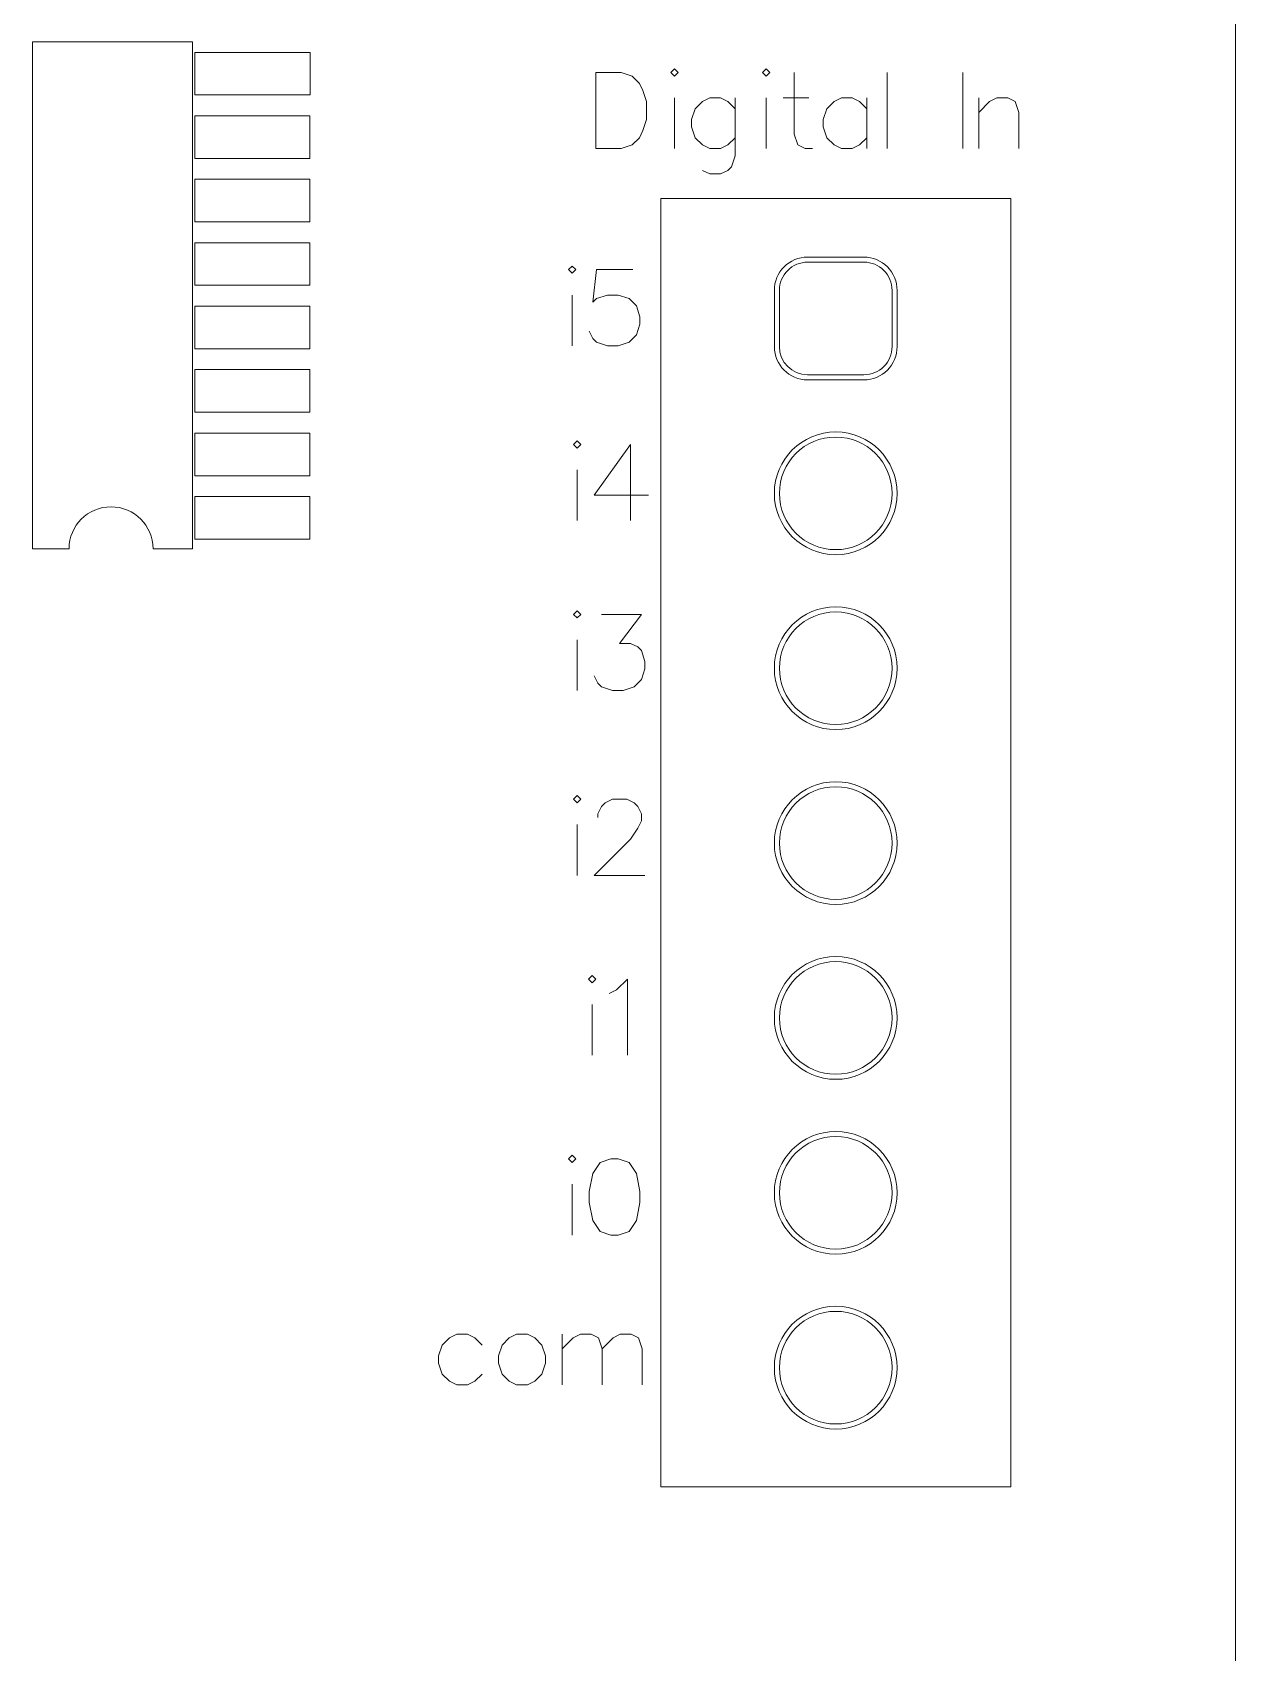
# Model space of a CAD drawing. Header units: millimetres. Extents: x -105 to 95, y -39 to 71.
# Drawn here: x 71.2 to 95.27, y -2.38 to 30.05 of the extents above; entities that cross this region are included whole.
import ezdxf

# ---------------------------------------------------------------- set-up
doc = ezdxf.new("R2010")
doc.units = ezdxf.units.MM
doc.header["$MEASUREMENT"] = 0
for name, color, linetype in [('KeepOutLayer', 7, 'Continuous'), ('MultiLayer', 7, 'Continuous'), ('TopOverlay', 7, 'Continuous')]:
    doc.layers.add(name, color=color, linetype=linetype)

msp = doc.modelspace()

# ---------------------------------------------------------------- linework, layer by layer
at = {"layer": 'KeepOutLayer', "lineweight": 9}
msp.add_open_spline([(95.2741, -39.4797), (95.2741, -39.4797), (95.2741, 70.5203), (95.2741, 70.5203)], degree=3, dxfattribs=at)
at = {"layer": 'MultiLayer', "lineweight": 9}
for points in [[(71.2009, 29.8608), (71.2009, 29.8608), (74.4009, 29.8608), (74.4009, 29.8608)], [(71.2009, 19.7103), (71.2009, 19.7103), (71.2009, 29.8608), (71.2009, 29.8608)], [(74.4009, 19.7108), (74.4009, 19.7108), (74.4009, 29.8608), (74.4009, 29.8608)], [(76.7557, 29.6469), (76.7557, 29.6469), (74.4525, 29.6469), (74.4525, 29.6469)], [(74.4525, 29.6469), (74.4525, 29.6469), (74.4525, 28.7937), (74.4525, 28.7937)], [(76.7557, 28.7937), (76.7557, 28.7937), (76.7557, 29.6469), (76.7557, 29.6469)], [(74.4525, 28.7937), (74.4525, 28.7937), (76.7557, 28.7937), (76.7557, 28.7937)], [(76.7525, 28.3774), (76.7525, 28.3774), (74.4493, 28.3774), (74.4493, 28.3774)], [(74.4493, 28.3774), (74.4493, 28.3774), (74.4493, 27.5242), (74.4493, 27.5242)], [(76.7525, 27.5242), (76.7525, 27.5242), (76.7525, 28.3774), (76.7525, 28.3774)], [(74.4493, 27.5242), (74.4493, 27.5242), (76.7525, 27.5242), (76.7525, 27.5242)], [(76.7525, 27.1074), (76.7525, 27.1074), (74.4493, 27.1074), (74.4493, 27.1074)], [(74.4493, 27.1074), (74.4493, 27.1074), (74.4493, 26.2542), (74.4493, 26.2542)], [(76.7525, 26.2542), (76.7525, 26.2542), (76.7525, 27.1074), (76.7525, 27.1074)], [(83.7741, 0.9323), (83.7741, 0.9323), (83.7741, 26.7203), (83.7741, 26.7203)], [(83.7741, 26.7203), (83.7741, 26.7203), (90.7741, 26.7203), (90.7741, 26.7203)], [(90.7741, 0.9323), (90.7741, 0.9323), (90.7741, 26.7203), (90.7741, 26.7203)], [(74.4493, 26.2542), (74.4493, 26.2542), (76.7525, 26.2542), (76.7525, 26.2542)], [(76.7525, 25.8374), (76.7525, 25.8374), (74.4493, 25.8374), (74.4493, 25.8374)], [(74.4493, 25.8374), (74.4493, 25.8374), (74.4493, 24.9842), (74.4493, 24.9842)], [(76.7525, 24.9842), (76.7525, 24.9842), (76.7525, 25.8374), (76.7525, 25.8374)], [(87.8376, 25.5489), (87.8376, 25.5489), (86.7106, 25.5489), (86.7106, 25.5489)], [(87.8376, 25.4473), (87.8376, 25.4473), (86.7106, 25.4473), (86.7106, 25.4473)], [(74.4493, 24.9842), (74.4493, 24.9842), (76.7525, 24.9842), (76.7525, 24.9842)], [(86.0455, 24.8838), (86.0455, 24.8838), (86.0455, 23.7568), (86.0455, 23.7568)], [(86.1471, 24.8838), (86.1471, 24.8838), (86.1471, 23.7568), (86.1471, 23.7568)], [(88.4011, 23.7568), (88.4011, 23.7568), (88.4011, 24.8838), (88.4011, 24.8838)], [(88.5027, 23.7568), (88.5027, 23.7568), (88.5027, 24.8838), (88.5027, 24.8838)], [(76.7525, 24.5674), (76.7525, 24.5674), (74.4493, 24.5674), (74.4493, 24.5674)], [(74.4493, 24.5674), (74.4493, 24.5674), (74.4493, 23.7142), (74.4493, 23.7142)], [(76.7525, 23.7142), (76.7525, 23.7142), (76.7525, 24.5674), (76.7525, 24.5674)], [(74.4493, 23.7142), (74.4493, 23.7142), (76.7525, 23.7142), (76.7525, 23.7142)], [(86.0455, 23.7568), (86.0455, 23.3895), (86.3433, 23.0917), (86.7106, 23.0917)], [(86.1471, 23.7568), (86.1471, 23.4456), (86.3994, 23.1933), (86.7106, 23.1933)], [(76.7525, 23.2974), (76.7525, 23.2974), (74.4493, 23.2974), (74.4493, 23.2974)], [(74.4493, 23.2974), (74.4493, 23.2974), (74.4493, 22.4442), (74.4493, 22.4442)], [(76.7525, 22.4442), (76.7525, 22.4442), (76.7525, 23.2974), (76.7525, 23.2974)], [(86.7106, 23.1933), (86.7106, 23.1933), (87.8376, 23.1933), (87.8376, 23.1933)], [(86.7106, 23.0917), (86.7106, 23.0917), (87.8376, 23.0917), (87.8376, 23.0917)], [(74.4493, 22.4442), (74.4493, 22.4442), (76.7525, 22.4442), (76.7525, 22.4442)], [(76.7525, 22.0274), (76.7525, 22.0274), (74.4493, 22.0274), (74.4493, 22.0274)], [(74.4493, 22.0274), (74.4493, 22.0274), (74.4493, 21.1742), (74.4493, 21.1742)], [(76.7525, 21.1742), (76.7525, 21.1742), (76.7525, 22.0274), (76.7525, 22.0274)], [(74.4493, 21.1742), (74.4493, 21.1742), (76.7525, 21.1742), (76.7525, 21.1742)], [(76.7525, 20.7574), (76.7525, 20.7574), (74.4493, 20.7574), (74.4493, 20.7574)], [(74.4493, 20.7574), (74.4493, 20.7574), (74.4493, 19.9042), (74.4493, 19.9042)], [(76.7525, 19.9042), (76.7525, 19.9042), (76.7525, 20.7574), (76.7525, 20.7574)], [(74.4493, 19.9042), (74.4493, 19.9042), (76.7525, 19.9042), (76.7525, 19.9042)], [(71.2009, 19.7103), (71.2009, 19.7103), (71.9331, 19.7103), (71.9331, 19.7103)], [(73.6137, 19.7108), (73.6137, 19.7108), (74.4009, 19.7108), (74.4009, 19.7108)], [(83.7741, 0.9323), (83.7741, 0.9323), (90.7741, 0.9323), (90.7741, 0.9323)]]:
    msp.add_open_spline(points, degree=3, dxfattribs=at)
for points, knots in [([(86.7106, 25.5489), (86.5342, 25.5489), (86.365, 25.4788), (86.2403, 25.3541), (86.2403, 25.3541), (86.1156, 25.2294), (86.0455, 25.0602), (86.0455, 24.8838)], [0, 0, 0, 0, 0.3333333, 0.3333333, 0.3333333, 0.3333333, 1, 1, 1, 1]), ([(86.7106, 25.4473), (86.5612, 25.4473), (86.4178, 25.3879), (86.3122, 25.2823), (86.3122, 25.2823), (86.2065, 25.1766), (86.1471, 25.0332), (86.1471, 24.8838)], [0, 0, 0, 0, 0.3333333, 0.3333333, 0.3333333, 0.3333333, 1, 1, 1, 1]), ([(88.5027, 24.8838), (88.5027, 25.0602), (88.4326, 25.2294), (88.3079, 25.3541), (88.3079, 25.3541), (88.1832, 25.4788), (88.014, 25.5489), (87.8376, 25.5489)], [0, 0, 0, 0, 0.3333333, 0.3333333, 0.3333333, 0.3333333, 1, 1, 1, 1]), ([(88.4011, 24.8838), (88.4011, 25.0332), (88.3417, 25.1766), (88.2361, 25.2823), (88.2361, 25.2823), (88.1304, 25.3879), (87.9871, 25.4473), (87.8376, 25.4473)], [0, 0, 0, 0, 0.3333333, 0.3333333, 0.3333333, 0.3333333, 1, 1, 1, 1]), ([(87.8376, 23.0917), (88.014, 23.0917), (88.1832, 23.1618), (88.3079, 23.2865), (88.3079, 23.2865), (88.4326, 23.4112), (88.5027, 23.5804), (88.5027, 23.7568)], [0, 0, 0, 0, 0.3333333, 0.3333333, 0.3333333, 0.3333333, 1, 1, 1, 1]), ([(87.8376, 23.1933), (87.9871, 23.1933), (88.1304, 23.2527), (88.2361, 23.3583), (88.2361, 23.3583), (88.3417, 23.464), (88.4011, 23.6073), (88.4011, 23.7568)], [0, 0, 0, 0, 0.3333333, 0.3333333, 0.3333333, 0.3333333, 1, 1, 1, 1]), ([(87.2741, 19.5917), (87.9527, 19.5917), (88.5027, 20.1418), (88.5027, 20.8203), (88.5027, 20.8203), (88.5027, 21.4989), (87.9527, 22.0489), (87.2741, 22.0489), (87.2741, 22.0489), (86.5956, 22.0489), (86.0455, 21.4989), (86.0455, 20.8203), (86.0455, 20.8203), (86.0455, 20.1418), (86.5956, 19.5917), (87.2741, 19.5917)], [0, 0, 0, 0, 0.2, 0.2, 0.2, 0.2, 0.4, 0.4, 0.4, 0.4, 0.6, 0.6, 0.6, 0.6, 1, 1, 1, 1]), ([(87.2741, 19.6933), (87.8965, 19.6933), (88.4011, 20.1979), (88.4011, 20.8203), (88.4011, 20.8203), (88.4011, 21.4428), (87.8965, 21.9473), (87.2741, 21.9473), (87.2741, 21.9473), (86.6517, 21.9473), (86.1471, 21.4428), (86.1471, 20.8203), (86.1471, 20.8203), (86.1471, 20.1979), (86.6517, 19.6933), (87.2741, 19.6933)], [0, 0, 0, 0, 0.2, 0.2, 0.2, 0.2, 0.4, 0.4, 0.4, 0.4, 0.6, 0.6, 0.6, 0.6, 1, 1, 1, 1]), ([(73.6137, 19.7108), (73.6137, 20.1747), (73.2376, 20.5509), (72.7736, 20.5509), (72.7736, 20.5509), (72.3097, 20.5509), (71.9336, 20.1748), (71.9336, 19.7108)], [0, 0, 0, 0, 0.3333333, 0.3333333, 0.3333333, 0.3333333, 1, 1, 1, 1]), ([(87.2741, 16.0917), (87.9527, 16.0917), (88.5027, 16.6418), (88.5027, 17.3203), (88.5027, 17.3203), (88.5027, 17.9988), (87.9527, 18.5489), (87.2741, 18.5489), (87.2741, 18.5489), (86.5956, 18.5489), (86.0455, 17.9989), (86.0455, 17.3203), (86.0455, 17.3203), (86.0455, 16.6418), (86.5956, 16.0917), (87.2741, 16.0917)], [0, 0, 0, 0, 0.2, 0.2, 0.2, 0.2, 0.4, 0.4, 0.4, 0.4, 0.6, 0.6, 0.6, 0.6, 1, 1, 1, 1]), ([(87.2741, 16.1933), (87.8965, 16.1933), (88.4011, 16.6979), (88.4011, 17.3203), (88.4011, 17.3203), (88.4011, 17.9427), (87.8965, 18.4473), (87.2741, 18.4473), (87.2741, 18.4473), (86.6517, 18.4473), (86.1471, 17.9427), (86.1471, 17.3203), (86.1471, 17.3203), (86.1471, 16.6979), (86.6517, 16.1933), (87.2741, 16.1933)], [0, 0, 0, 0, 0.2, 0.2, 0.2, 0.2, 0.4, 0.4, 0.4, 0.4, 0.6, 0.6, 0.6, 0.6, 1, 1, 1, 1]), ([(87.2741, 12.5917), (87.9527, 12.5917), (88.5027, 13.1418), (88.5027, 13.8203), (88.5027, 13.8203), (88.5027, 14.4988), (87.9527, 15.0489), (87.2741, 15.0489), (87.2741, 15.0489), (86.5956, 15.0489), (86.0455, 14.4988), (86.0455, 13.8203), (86.0455, 13.8203), (86.0455, 13.1418), (86.5956, 12.5917), (87.2741, 12.5917)], [0, 0, 0, 0, 0.2, 0.2, 0.2, 0.2, 0.4, 0.4, 0.4, 0.4, 0.6, 0.6, 0.6, 0.6, 1, 1, 1, 1]), ([(87.2741, 12.6933), (87.8965, 12.6933), (88.4011, 13.1979), (88.4011, 13.8203), (88.4011, 13.8203), (88.4011, 14.4427), (87.8965, 14.9473), (87.2741, 14.9473), (87.2741, 14.9473), (86.6517, 14.9473), (86.1471, 14.4427), (86.1471, 13.8203), (86.1471, 13.8203), (86.1471, 13.1979), (86.6517, 12.6933), (87.2741, 12.6933)], [0, 0, 0, 0, 0.2, 0.2, 0.2, 0.2, 0.4, 0.4, 0.4, 0.4, 0.6, 0.6, 0.6, 0.6, 1, 1, 1, 1]), ([(87.2741, 9.0917), (87.9527, 9.0917), (88.5027, 9.6418), (88.5027, 10.3203), (88.5027, 10.3203), (88.5027, 10.9989), (87.9527, 11.5489), (87.2741, 11.5489), (87.2741, 11.5489), (86.5956, 11.5489), (86.0455, 10.9989), (86.0455, 10.3203), (86.0455, 10.3203), (86.0455, 9.6418), (86.5956, 9.0917), (87.2741, 9.0917)], [0, 0, 0, 0, 0.2, 0.2, 0.2, 0.2, 0.4, 0.4, 0.4, 0.4, 0.6, 0.6, 0.6, 0.6, 1, 1, 1, 1]), ([(87.2741, 9.1933), (87.8965, 9.1933), (88.4011, 9.6979), (88.4011, 10.3203), (88.4011, 10.3203), (88.4011, 10.9427), (87.8965, 11.4473), (87.2741, 11.4473), (87.2741, 11.4473), (86.6517, 11.4473), (86.1471, 10.9428), (86.1471, 10.3203), (86.1471, 10.3203), (86.1471, 9.6979), (86.6517, 9.1933), (87.2741, 9.1933)], [0, 0, 0, 0, 0.2, 0.2, 0.2, 0.2, 0.4, 0.4, 0.4, 0.4, 0.6, 0.6, 0.6, 0.6, 1, 1, 1, 1]), ([(87.2741, 5.5917), (87.9527, 5.5917), (88.5027, 6.1418), (88.5027, 6.8203), (88.5027, 6.8203), (88.5027, 7.4988), (87.9527, 8.0489), (87.2741, 8.0489), (87.2741, 8.0489), (86.5956, 8.0489), (86.0455, 7.4988), (86.0455, 6.8203), (86.0455, 6.8203), (86.0455, 6.1418), (86.5956, 5.5917), (87.2741, 5.5917)], [0, 0, 0, 0, 0.2, 0.2, 0.2, 0.2, 0.4, 0.4, 0.4, 0.4, 0.6, 0.6, 0.6, 0.6, 1, 1, 1, 1]), ([(87.2741, 5.6933), (87.8965, 5.6933), (88.4011, 6.1979), (88.4011, 6.8203), (88.4011, 6.8203), (88.4011, 7.4427), (87.8965, 7.9473), (87.2741, 7.9473), (87.2741, 7.9473), (86.6517, 7.9473), (86.1471, 7.4427), (86.1471, 6.8203), (86.1471, 6.8203), (86.1471, 6.1979), (86.6517, 5.6933), (87.2741, 5.6933)], [0, 0, 0, 0, 0.2, 0.2, 0.2, 0.2, 0.4, 0.4, 0.4, 0.4, 0.6, 0.6, 0.6, 0.6, 1, 1, 1, 1]), ([(87.2741, 2.0917), (87.9527, 2.0917), (88.5027, 2.6417), (88.5027, 3.3203), (88.5027, 3.3203), (88.5027, 3.9988), (87.9527, 4.5489), (87.2741, 4.5489), (87.2741, 4.5489), (86.5956, 4.5489), (86.0455, 3.9988), (86.0455, 3.3203), (86.0455, 3.3203), (86.0455, 2.6418), (86.5956, 2.0917), (87.2741, 2.0917)], [0, 0, 0, 0, 0.2, 0.2, 0.2, 0.2, 0.4, 0.4, 0.4, 0.4, 0.6, 0.6, 0.6, 0.6, 1, 1, 1, 1]), ([(87.2741, 2.1933), (87.8965, 2.1933), (88.4011, 2.6979), (88.4011, 3.3203), (88.4011, 3.3203), (88.4011, 3.9427), (87.8965, 4.4473), (87.2741, 4.4473), (87.2741, 4.4473), (86.6517, 4.4473), (86.1471, 3.9427), (86.1471, 3.3203), (86.1471, 3.3203), (86.1471, 2.6979), (86.6517, 2.1933), (87.2741, 2.1933)], [0, 0, 0, 0, 0.2, 0.2, 0.2, 0.2, 0.4, 0.4, 0.4, 0.4, 0.6, 0.6, 0.6, 0.6, 1, 1, 1, 1])]:
    msp.add_open_spline(points, degree=3, knots=knots, dxfattribs=at)
at = {"layer": 'TopOverlay', "color": 6, "lineweight": 9}
for points in [[(82.4741, 29.244), (82.4741, 29.244), (82.4741, 27.7203), (82.4741, 27.7203)], [(82.4741, 29.244), (82.4741, 29.244), (82.982, 29.244), (82.982, 29.244)], [(82.982, 29.244), (82.982, 29.244), (83.1997, 29.1714), (83.1997, 29.1714)], [(84.0486, 29.3165), (84.0486, 29.3165), (83.976, 29.244), (83.976, 29.244)], [(83.976, 29.244), (83.976, 29.244), (84.0486, 29.1714), (84.0486, 29.1714)], [(84.1211, 29.244), (84.1211, 29.244), (84.0486, 29.3165), (84.0486, 29.3165)], [(84.0486, 29.1714), (84.0486, 29.1714), (84.1211, 29.244), (84.1211, 29.244)], [(85.8842, 29.3165), (85.8842, 29.3165), (85.8117, 29.244), (85.8117, 29.244)], [(85.8117, 29.244), (85.8117, 29.244), (85.8842, 29.1714), (85.8842, 29.1714)], [(85.9568, 29.244), (85.9568, 29.244), (85.8842, 29.3165), (85.8842, 29.3165)], [(85.8842, 29.1714), (85.8842, 29.1714), (85.9568, 29.244), (85.9568, 29.244)], [(86.4429, 29.244), (86.4429, 29.244), (86.4429, 28.0105), (86.4429, 28.0105)], [(88.3003, 29.244), (88.3003, 29.244), (88.3003, 27.7203), (88.3003, 27.7203)], [(89.8168, 29.244), (89.8168, 29.244), (89.8168, 27.7203), (89.8168, 27.7203)], [(83.1997, 29.1714), (83.1997, 29.1714), (83.3448, 29.0263), (83.3448, 29.0263)], [(83.3448, 29.0263), (83.3448, 29.0263), (83.4173, 28.8812), (83.4173, 28.8812)], [(83.4173, 28.8812), (83.4173, 28.8812), (83.4899, 28.6635), (83.4899, 28.6635)], [(83.4899, 28.6635), (83.4899, 28.6635), (83.4899, 28.3008), (83.4899, 28.3008)], [(84.0486, 28.7361), (84.0486, 28.7361), (84.0486, 27.7203), (84.0486, 27.7203)], [(84.6072, 28.6635), (84.6072, 28.6635), (84.4621, 28.5184), (84.4621, 28.5184)], [(84.7524, 28.7361), (84.7524, 28.7361), (84.6072, 28.6635), (84.6072, 28.6635)], [(84.97, 28.7361), (84.97, 28.7361), (84.7524, 28.7361), (84.7524, 28.7361)], [(85.1151, 28.6635), (85.1151, 28.6635), (84.97, 28.7361), (84.97, 28.7361)], [(85.2602, 28.5184), (85.2602, 28.5184), (85.1151, 28.6635), (85.1151, 28.6635)], [(85.2602, 28.7361), (85.2602, 28.7361), (85.2602, 27.5752), (85.2602, 27.5752)], [(85.8842, 28.7361), (85.8842, 28.7361), (85.8842, 27.7203), (85.8842, 27.7203)], [(86.2252, 28.7361), (86.2252, 28.7361), (86.7331, 28.7361), (86.7331, 28.7361)], [(87.241, 28.6635), (87.241, 28.6635), (87.0959, 28.5184), (87.0959, 28.5184)], [(87.3861, 28.7361), (87.3861, 28.7361), (87.241, 28.6635), (87.241, 28.6635)], [(87.6038, 28.7361), (87.6038, 28.7361), (87.3861, 28.7361), (87.3861, 28.7361)], [(87.7489, 28.6635), (87.7489, 28.6635), (87.6038, 28.7361), (87.6038, 28.7361)], [(87.894, 28.5184), (87.894, 28.5184), (87.7489, 28.6635), (87.7489, 28.6635)], [(87.894, 28.7361), (87.894, 28.7361), (87.894, 27.7203), (87.894, 27.7203)], [(90.136, 28.7361), (90.136, 28.7361), (90.136, 27.7203), (90.136, 27.7203)], [(90.136, 28.4459), (90.136, 28.4459), (90.3537, 28.6635), (90.3537, 28.6635)], [(90.3537, 28.6635), (90.3537, 28.6635), (90.4988, 28.7361), (90.4988, 28.7361)], [(90.4988, 28.7361), (90.4988, 28.7361), (90.7164, 28.7361), (90.7164, 28.7361)], [(90.7164, 28.7361), (90.7164, 28.7361), (90.8616, 28.6635), (90.8616, 28.6635)], [(90.8616, 28.6635), (90.8616, 28.6635), (90.9341, 28.4459), (90.9341, 28.4459)], [(83.4899, 28.3008), (83.4899, 28.3008), (83.4173, 28.0831), (83.4173, 28.0831)], [(84.4621, 28.5184), (84.4621, 28.5184), (84.3896, 28.3008), (84.3896, 28.3008)], [(84.3896, 28.3008), (84.3896, 28.3008), (84.3896, 28.1556), (84.3896, 28.1556)], [(87.0959, 28.5184), (87.0959, 28.5184), (87.0234, 28.3008), (87.0234, 28.3008)], [(87.0234, 28.3008), (87.0234, 28.3008), (87.0234, 28.1556), (87.0234, 28.1556)], [(90.9341, 28.4459), (90.9341, 28.4459), (90.9341, 27.7203), (90.9341, 27.7203)], [(83.3448, 27.938), (83.3448, 27.938), (83.1997, 27.7929), (83.1997, 27.7929)], [(83.4173, 28.0831), (83.4173, 28.0831), (83.3448, 27.938), (83.3448, 27.938)], [(84.3896, 28.1556), (84.3896, 28.1556), (84.4621, 27.938), (84.4621, 27.938)], [(84.4621, 27.938), (84.4621, 27.938), (84.6072, 27.7929), (84.6072, 27.7929)], [(85.1151, 27.7929), (85.1151, 27.7929), (85.2602, 27.938), (85.2602, 27.938)], [(86.4429, 28.0105), (86.4429, 28.0105), (86.5155, 27.7929), (86.5155, 27.7929)], [(87.0234, 28.1556), (87.0234, 28.1556), (87.0959, 27.938), (87.0959, 27.938)], [(87.0959, 27.938), (87.0959, 27.938), (87.241, 27.7929), (87.241, 27.7929)], [(87.7489, 27.7929), (87.7489, 27.7929), (87.894, 27.938), (87.894, 27.938)], [(82.982, 27.7203), (82.982, 27.7203), (82.4741, 27.7203), (82.4741, 27.7203)], [(83.1997, 27.7929), (83.1997, 27.7929), (82.982, 27.7203), (82.982, 27.7203)], [(84.6072, 27.7929), (84.6072, 27.7929), (84.7524, 27.7203), (84.7524, 27.7203)], [(84.7524, 27.7203), (84.7524, 27.7203), (84.97, 27.7203), (84.97, 27.7203)], [(84.97, 27.7203), (84.97, 27.7203), (85.1151, 27.7929), (85.1151, 27.7929)], [(85.2602, 27.5752), (85.2602, 27.5752), (85.1877, 27.3575), (85.1877, 27.3575)], [(86.5155, 27.7929), (86.5155, 27.7929), (86.6606, 27.7203), (86.6606, 27.7203)], [(86.6606, 27.7203), (86.6606, 27.7203), (86.8057, 27.7203), (86.8057, 27.7203)], [(87.241, 27.7929), (87.241, 27.7929), (87.3861, 27.7203), (87.3861, 27.7203)], [(87.3861, 27.7203), (87.3861, 27.7203), (87.6038, 27.7203), (87.6038, 27.7203)], [(87.6038, 27.7203), (87.6038, 27.7203), (87.7489, 27.7929), (87.7489, 27.7929)], [(84.7524, 27.2124), (84.7524, 27.2124), (84.6072, 27.285), (84.6072, 27.285)], [(85.1151, 27.285), (85.1151, 27.285), (84.97, 27.2124), (84.97, 27.2124)], [(85.1877, 27.3575), (85.1877, 27.3575), (85.1151, 27.285), (85.1151, 27.285)], [(84.97, 27.2124), (84.97, 27.2124), (84.7524, 27.2124), (84.7524, 27.2124)], [(82.0007, 25.3705), (82.0007, 25.3705), (81.9281, 25.298), (81.9281, 25.298)], [(81.9281, 25.298), (81.9281, 25.298), (82.0007, 25.2254), (82.0007, 25.2254)], [(82.0732, 25.298), (82.0732, 25.298), (82.0007, 25.3705), (82.0007, 25.3705)], [(82.0007, 25.2254), (82.0007, 25.2254), (82.0732, 25.298), (82.0732, 25.298)], [(82.4868, 25.298), (82.4868, 25.298), (82.4142, 24.645), (82.4142, 24.645)], [(83.2123, 25.298), (83.2123, 25.298), (82.4868, 25.298), (82.4868, 25.298)], [(82.0007, 24.7901), (82.0007, 24.7901), (82.0007, 23.7743), (82.0007, 23.7743)], [(82.4142, 24.645), (82.4142, 24.645), (82.4868, 24.7175), (82.4868, 24.7175)], [(82.4868, 24.7175), (82.4868, 24.7175), (82.7044, 24.7901), (82.7044, 24.7901)], [(82.7044, 24.7901), (82.7044, 24.7901), (82.9221, 24.7901), (82.9221, 24.7901)], [(82.9221, 24.7901), (82.9221, 24.7901), (83.1398, 24.7175), (83.1398, 24.7175)], [(83.1398, 24.7175), (83.1398, 24.7175), (83.2849, 24.5724), (83.2849, 24.5724)], [(83.2849, 24.5724), (83.2849, 24.5724), (83.3574, 24.3548), (83.3574, 24.3548)], [(83.3574, 24.3548), (83.3574, 24.3548), (83.3574, 24.2096), (83.3574, 24.2096)], [(82.4142, 23.9194), (82.4142, 23.9194), (82.3417, 24.0645), (82.3417, 24.0645)], [(83.3574, 24.2096), (83.3574, 24.2096), (83.2849, 23.992), (83.2849, 23.992)], [(82.4868, 23.8469), (82.4868, 23.8469), (82.4142, 23.9194), (82.4142, 23.9194)], [(82.7044, 23.7743), (82.7044, 23.7743), (82.4868, 23.8469), (82.4868, 23.8469)], [(82.9221, 23.7743), (82.9221, 23.7743), (82.7044, 23.7743), (82.7044, 23.7743)], [(83.1398, 23.8469), (83.1398, 23.8469), (82.9221, 23.7743), (82.9221, 23.7743)], [(83.2849, 23.992), (83.2849, 23.992), (83.1398, 23.8469), (83.1398, 23.8469)], [(82.1007, 21.8705), (82.1007, 21.8705), (82.0281, 21.798), (82.0281, 21.798)], [(82.0281, 21.798), (82.0281, 21.798), (82.1007, 21.7254), (82.1007, 21.7254)], [(82.1732, 21.798), (82.1732, 21.798), (82.1007, 21.8705), (82.1007, 21.8705)], [(82.1007, 21.7254), (82.1007, 21.7254), (82.1732, 21.798), (82.1732, 21.798)], [(83.1672, 21.798), (83.1672, 21.798), (82.4417, 20.7822), (82.4417, 20.7822)], [(83.1672, 21.798), (83.1672, 21.798), (83.1672, 20.2743), (83.1672, 20.2743)], [(82.1007, 21.2901), (82.1007, 21.2901), (82.1007, 20.2743), (82.1007, 20.2743)], [(82.4417, 20.7822), (82.4417, 20.7822), (83.53, 20.7822), (83.53, 20.7822)], [(82.1007, 18.4705), (82.1007, 18.4705), (82.0281, 18.398), (82.0281, 18.398)], [(82.0281, 18.398), (82.0281, 18.398), (82.1007, 18.3254), (82.1007, 18.3254)], [(82.1732, 18.398), (82.1732, 18.398), (82.1007, 18.4705), (82.1007, 18.4705)], [(82.1007, 18.3254), (82.1007, 18.3254), (82.1732, 18.398), (82.1732, 18.398)], [(82.5868, 18.398), (82.5868, 18.398), (83.3849, 18.398), (83.3849, 18.398)], [(83.3849, 18.398), (83.3849, 18.398), (82.9496, 17.8175), (82.9496, 17.8175)], [(82.1007, 17.8901), (82.1007, 17.8901), (82.1007, 16.8743), (82.1007, 16.8743)], [(82.9496, 17.8175), (82.9496, 17.8175), (83.1672, 17.8175), (83.1672, 17.8175)], [(83.1672, 17.8175), (83.1672, 17.8175), (83.3123, 17.745), (83.3123, 17.745)], [(83.3123, 17.745), (83.3123, 17.745), (83.3849, 17.6724), (83.3849, 17.6724)], [(83.3849, 17.6724), (83.3849, 17.6724), (83.4574, 17.4548), (83.4574, 17.4548)], [(83.4574, 17.3096), (83.4574, 17.3096), (83.3849, 17.092), (83.3849, 17.092)], [(83.4574, 17.4548), (83.4574, 17.4548), (83.4574, 17.3096), (83.4574, 17.3096)], [(82.5142, 17.0194), (82.5142, 17.0194), (82.4417, 17.1645), (82.4417, 17.1645)], [(82.5868, 16.9469), (82.5868, 16.9469), (82.5142, 17.0194), (82.5142, 17.0194)], [(82.8044, 16.8743), (82.8044, 16.8743), (82.5868, 16.9469), (82.5868, 16.9469)], [(83.0221, 16.8743), (83.0221, 16.8743), (82.8044, 16.8743), (82.8044, 16.8743)], [(83.2398, 16.9469), (83.2398, 16.9469), (83.0221, 16.8743), (83.0221, 16.8743)], [(83.3849, 17.092), (83.3849, 17.092), (83.2398, 16.9469), (83.2398, 16.9469)], [(82.1007, 14.7705), (82.1007, 14.7705), (82.0281, 14.698), (82.0281, 14.698)], [(82.0281, 14.698), (82.0281, 14.698), (82.1007, 14.6254), (82.1007, 14.6254)], [(82.1732, 14.698), (82.1732, 14.698), (82.1007, 14.7705), (82.1007, 14.7705)], [(82.1007, 14.6254), (82.1007, 14.6254), (82.1732, 14.698), (82.1732, 14.698)], [(82.5868, 14.5529), (82.5868, 14.5529), (82.6593, 14.6254), (82.6593, 14.6254)], [(82.6593, 14.6254), (82.6593, 14.6254), (82.8044, 14.698), (82.8044, 14.698)], [(82.8044, 14.698), (82.8044, 14.698), (83.0947, 14.698), (83.0947, 14.698)], [(83.0947, 14.698), (83.0947, 14.698), (83.2398, 14.6254), (83.2398, 14.6254)], [(83.2398, 14.6254), (83.2398, 14.6254), (83.3123, 14.5529), (83.3123, 14.5529)], [(82.5142, 14.4078), (82.5142, 14.4078), (82.5868, 14.5529), (82.5868, 14.5529)], [(82.5142, 14.3352), (82.5142, 14.3352), (82.5142, 14.4078), (82.5142, 14.4078)], [(83.3123, 14.5529), (83.3123, 14.5529), (83.3849, 14.4078), (83.3849, 14.4078)], [(83.3849, 14.4078), (83.3849, 14.4078), (83.3849, 14.2627), (83.3849, 14.2627)], [(82.1007, 14.1901), (82.1007, 14.1901), (82.1007, 13.1743), (82.1007, 13.1743)], [(83.3123, 14.1175), (83.3123, 14.1175), (83.1672, 13.8999), (83.1672, 13.8999)], [(83.3849, 14.2627), (83.3849, 14.2627), (83.3123, 14.1175), (83.3123, 14.1175)], [(83.1672, 13.8999), (83.1672, 13.8999), (82.4417, 13.1743), (82.4417, 13.1743)], [(82.4417, 13.1743), (82.4417, 13.1743), (83.4574, 13.1743), (83.4574, 13.1743)], [(82.4007, 11.1705), (82.4007, 11.1705), (82.3281, 11.098), (82.3281, 11.098)], [(82.3281, 11.098), (82.3281, 11.098), (82.4007, 11.0254), (82.4007, 11.0254)], [(82.4732, 11.098), (82.4732, 11.098), (82.4007, 11.1705), (82.4007, 11.1705)], [(82.4007, 11.0254), (82.4007, 11.0254), (82.4732, 11.098), (82.4732, 11.098)], [(82.8868, 10.8803), (82.8868, 10.8803), (83.1044, 11.098), (83.1044, 11.098)], [(83.1044, 11.098), (83.1044, 11.098), (83.1044, 9.5743), (83.1044, 9.5743)], [(82.7417, 10.8078), (82.7417, 10.8078), (82.8868, 10.8803), (82.8868, 10.8803)], [(82.4007, 10.5901), (82.4007, 10.5901), (82.4007, 9.5743), (82.4007, 9.5743)], [(82.0007, 7.5705), (82.0007, 7.5705), (81.9281, 7.498), (81.9281, 7.498)], [(81.9281, 7.498), (81.9281, 7.498), (82.0007, 7.4254), (82.0007, 7.4254)], [(82.0732, 7.498), (82.0732, 7.498), (82.0007, 7.5705), (82.0007, 7.5705)], [(82.0007, 7.4254), (82.0007, 7.4254), (82.0732, 7.498), (82.0732, 7.498)], [(82.777, 7.498), (82.777, 7.498), (82.5593, 7.4254), (82.5593, 7.4254)], [(82.9221, 7.498), (82.9221, 7.498), (82.777, 7.498), (82.777, 7.498)], [(83.1398, 7.4254), (83.1398, 7.4254), (82.9221, 7.498), (82.9221, 7.498)], [(82.4142, 7.2078), (82.4142, 7.2078), (82.3417, 6.845), (82.3417, 6.845)], [(82.5593, 7.4254), (82.5593, 7.4254), (82.4142, 7.2078), (82.4142, 7.2078)], [(83.2849, 7.2078), (83.2849, 7.2078), (83.1398, 7.4254), (83.1398, 7.4254)], [(83.3574, 6.845), (83.3574, 6.845), (83.2849, 7.2078), (83.2849, 7.2078)], [(82.0007, 6.9901), (82.0007, 6.9901), (82.0007, 5.9743), (82.0007, 5.9743)], [(82.3417, 6.845), (82.3417, 6.845), (82.3417, 6.6273), (82.3417, 6.6273)], [(83.3574, 6.6273), (83.3574, 6.6273), (83.3574, 6.845), (83.3574, 6.845)], [(82.3417, 6.6273), (82.3417, 6.6273), (82.4142, 6.2645), (82.4142, 6.2645)], [(83.2849, 6.2645), (83.2849, 6.2645), (83.3574, 6.6273), (83.3574, 6.6273)], [(82.4142, 6.2645), (82.4142, 6.2645), (82.5593, 6.0469), (82.5593, 6.0469)], [(83.1398, 6.0469), (83.1398, 6.0469), (83.2849, 6.2645), (83.2849, 6.2645)], [(82.5593, 6.0469), (82.5593, 6.0469), (82.777, 5.9743), (82.777, 5.9743)], [(82.777, 5.9743), (82.777, 5.9743), (82.9221, 5.9743), (82.9221, 5.9743)], [(82.9221, 5.9743), (82.9221, 5.9743), (83.1398, 6.0469), (83.1398, 6.0469)], [(79.5458, 3.9175), (79.5458, 3.9175), (79.4007, 3.7724), (79.4007, 3.7724)], [(79.6909, 3.9901), (79.6909, 3.9901), (79.5458, 3.9175), (79.5458, 3.9175)], [(79.9085, 3.9901), (79.9085, 3.9901), (79.6909, 3.9901), (79.6909, 3.9901)], [(80.0537, 3.9175), (80.0537, 3.9175), (79.9085, 3.9901), (79.9085, 3.9901)], [(80.1988, 3.7724), (80.1988, 3.7724), (80.0537, 3.9175), (80.0537, 3.9175)], [(80.7429, 3.9175), (80.7429, 3.9175), (80.5978, 3.7724), (80.5978, 3.7724)], [(80.8881, 3.9901), (80.8881, 3.9901), (80.7429, 3.9175), (80.7429, 3.9175)], [(81.1057, 3.9901), (81.1057, 3.9901), (80.8881, 3.9901), (80.8881, 3.9901)], [(81.2508, 3.9175), (81.2508, 3.9175), (81.1057, 3.9901), (81.1057, 3.9901)], [(81.3959, 3.7724), (81.3959, 3.7724), (81.2508, 3.9175), (81.2508, 3.9175)], [(81.8023, 3.9901), (81.8023, 3.9901), (81.8023, 2.9743), (81.8023, 2.9743)], [(81.8023, 3.6999), (81.8023, 3.6999), (82.0199, 3.9175), (82.0199, 3.9175)], [(82.0199, 3.9175), (82.0199, 3.9175), (82.165, 3.9901), (82.165, 3.9901)], [(82.165, 3.9901), (82.165, 3.9901), (82.3827, 3.9901), (82.3827, 3.9901)], [(82.3827, 3.9901), (82.3827, 3.9901), (82.5278, 3.9175), (82.5278, 3.9175)], [(82.5278, 3.9175), (82.5278, 3.9175), (82.6004, 3.6999), (82.6004, 3.6999)], [(82.6004, 3.6999), (82.6004, 3.6999), (82.818, 3.9175), (82.818, 3.9175)], [(82.818, 3.9175), (82.818, 3.9175), (82.9631, 3.9901), (82.9631, 3.9901)], [(82.9631, 3.9901), (82.9631, 3.9901), (83.1808, 3.9901), (83.1808, 3.9901)], [(83.1808, 3.9901), (83.1808, 3.9901), (83.3259, 3.9175), (83.3259, 3.9175)], [(83.3259, 3.9175), (83.3259, 3.9175), (83.3985, 3.6999), (83.3985, 3.6999)], [(79.4007, 3.7724), (79.4007, 3.7724), (79.3281, 3.5548), (79.3281, 3.5548)], [(80.5978, 3.7724), (80.5978, 3.7724), (80.5253, 3.5548), (80.5253, 3.5548)], [(81.4685, 3.5548), (81.4685, 3.5548), (81.3959, 3.7724), (81.3959, 3.7724)], [(82.6004, 3.6999), (82.6004, 3.6999), (82.6004, 2.9743), (82.6004, 2.9743)], [(83.3985, 3.6999), (83.3985, 3.6999), (83.3985, 2.9743), (83.3985, 2.9743)], [(79.3281, 3.5548), (79.3281, 3.5548), (79.3281, 3.4096), (79.3281, 3.4096)], [(79.3281, 3.4096), (79.3281, 3.4096), (79.4007, 3.192), (79.4007, 3.192)], [(80.5253, 3.5548), (80.5253, 3.5548), (80.5253, 3.4096), (80.5253, 3.4096)], [(80.5253, 3.4096), (80.5253, 3.4096), (80.5978, 3.192), (80.5978, 3.192)], [(81.3959, 3.192), (81.3959, 3.192), (81.4685, 3.4096), (81.4685, 3.4096)], [(81.4685, 3.4096), (81.4685, 3.4096), (81.4685, 3.5548), (81.4685, 3.5548)], [(79.4007, 3.192), (79.4007, 3.192), (79.5458, 3.0469), (79.5458, 3.0469)], [(79.5458, 3.0469), (79.5458, 3.0469), (79.6909, 2.9743), (79.6909, 2.9743)], [(79.6909, 2.9743), (79.6909, 2.9743), (79.9085, 2.9743), (79.9085, 2.9743)], [(79.9085, 2.9743), (79.9085, 2.9743), (80.0537, 3.0469), (80.0537, 3.0469)], [(80.0537, 3.0469), (80.0537, 3.0469), (80.1988, 3.192), (80.1988, 3.192)], [(80.5978, 3.192), (80.5978, 3.192), (80.7429, 3.0469), (80.7429, 3.0469)], [(80.7429, 3.0469), (80.7429, 3.0469), (80.8881, 2.9743), (80.8881, 2.9743)], [(80.8881, 2.9743), (80.8881, 2.9743), (81.1057, 2.9743), (81.1057, 2.9743)], [(81.1057, 2.9743), (81.1057, 2.9743), (81.2508, 3.0469), (81.2508, 3.0469)], [(81.2508, 3.0469), (81.2508, 3.0469), (81.3959, 3.192), (81.3959, 3.192)]]:
    msp.add_open_spline(points, degree=3, dxfattribs=at)

doc.saveas('drawing.dxf')
